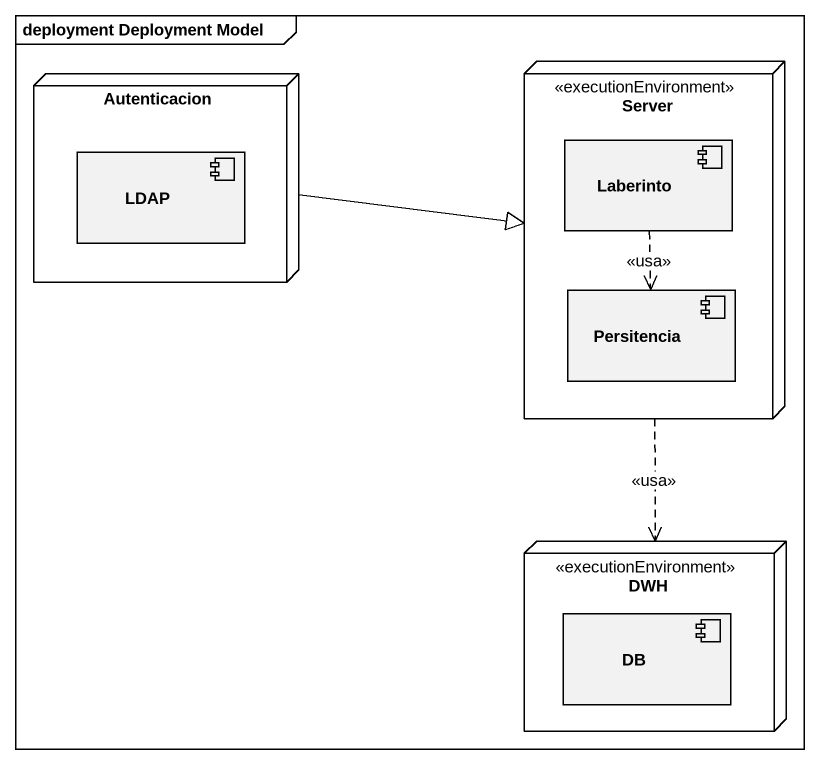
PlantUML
@startuml
mainframe deployment Deployment Model
node Autenticacion {
  component LDAP
}
node Server <<executionEnvironment>> {
  component Laberinto
  component Persitencia
}
node DWH <<executionEnvironment>> {
  component DB
}
Autenticacion -right-|> Server
Server ..> DWH : <<usa>>
Laberinto ..> Persitencia : <<usa>>
@enduml
